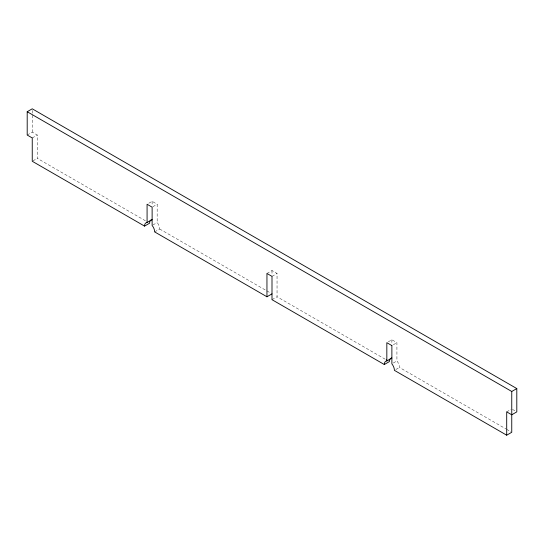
<?xml version="1.0" encoding="UTF-8"?>
<svg xmlns="http://www.w3.org/2000/svg" width="544" height="544" viewBox="0 0 544 544"><rect width="100%" height="100%" fill="white"/><g stroke="black" fill="none" stroke-linecap="round" stroke-linejoin="round"><path stroke-width="0.41" stroke-dasharray="2.72 2.04" d="M154.646 231.928L159.698 228.997A7.14 4.121 60 0 0 158.202 224.019L157.168 222.516L157.168 204.245L152.123 201.334L148.519 203.415M27.2 135.034L32.246 132.124L37.298 135.034L37.298 158.352L145.935 221.075M32.246 137.952L37.298 135.034M32.966 160.847L37.298 158.352M152.844 206.747L157.168 204.245M152.844 225.012L157.168 222.516M266.954 273.455L272 270.545L277.046 273.455L277.046 296.772L385.682 359.489M272 276.372L277.046 273.455M272 299.683L277.046 296.772M388.273 341.836L391.877 339.755L396.923 342.666L396.923 360.93A7.14 4.121 60 0 1 399.446 367.438L505.879 428.883M393.319 344.746L396.923 342.666M393.319 363.011L396.923 360.93M395.842 369.519L399.446 367.438M506.702 411.876L511.034 409.38M512.475 409.38L515.358 411.046M159.691 229.017L270.531 293.005M506.614 429.311L511.02 431.854M391.877 339.755L391.877 343.903M272 270.545L272 274.706M152.123 201.334L152.123 205.482M32.246 110.473L32.246 132.124"/><path stroke-width="0.82" d="M144.554 226.107L144.718 224.713A7.14 4.121 60 0 1 147.057 222.516L152.109 219.599A7.14 4.121 60 0 0 149.77 221.802L149.6 223.19L144.554 226.107L32.246 161.262L32.246 137.952L27.2 135.034L27.2 111.724L32.246 108.807L516.8 388.566L516.8 411.876L511.754 414.793L506.702 411.876L506.702 435.193L511.754 432.276L511.754 391.476L27.2 111.724M147.077 222.516L147.077 204.245L152.123 207.162L152.123 225.434L153.156 226.93A7.14 4.121 60 0 1 154.646 231.907L266.954 296.772L272 293.855M384.302 364.521A7.14 4.121 60 0 1 386.832 360.93L391.877 358.02A7.14 4.121 60 0 0 389.354 361.61L384.302 364.521L272 299.683L272 276.372L266.954 273.455L266.954 296.772M511.754 391.476L516.8 388.566M391.877 345.583L386.832 342.666L386.832 360.93M386.417 359.917L387.886 360.76M506.702 435.193L394.4 370.348A7.14 4.121 60 0 0 391.877 363.848L391.877 345.562"/></g></svg>
